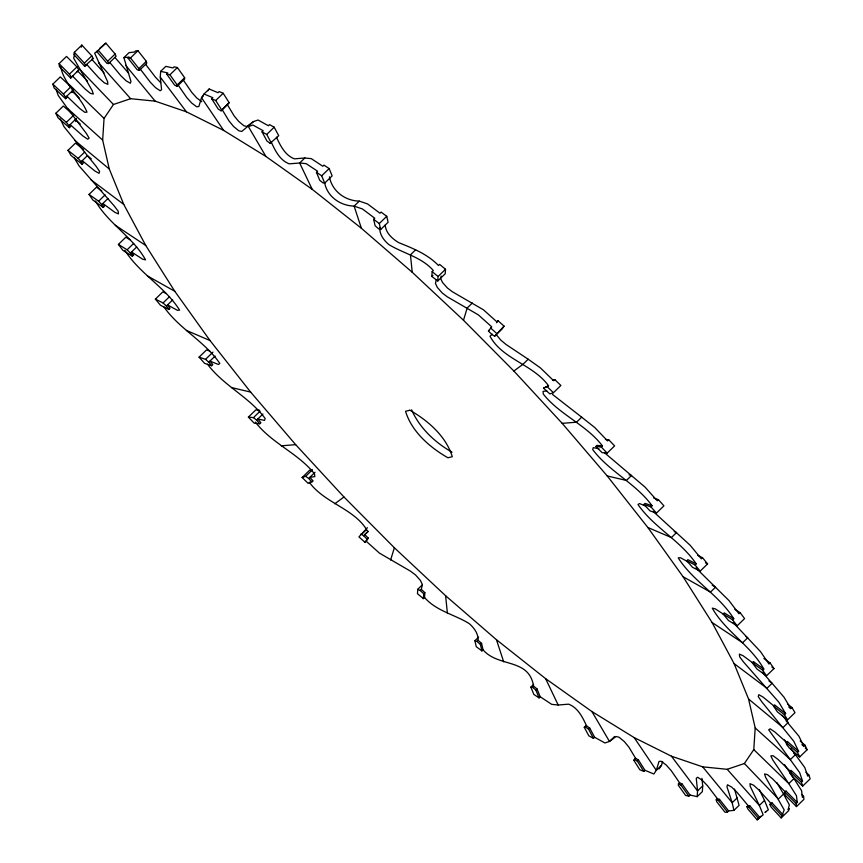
<?xml version="1.0" encoding="UTF-8"?>
<svg xmlns="http://www.w3.org/2000/svg" width="863" height="863" viewBox="0 0 863 863"><rect width="100%" height="100%" fill="white"/><g stroke="black" fill="none" stroke-linecap="round" stroke-linejoin="round"><path stroke-width="1.29" d="M52.848 84.143L54.153 88.004L65.61 98.738L65.707 97.239L63.42 94.045L52.848 84.143L60.302 76.904L70.874 86.807L73.161 90.011L73.064 91.5L71.92 92.611M102.654 140.086L104.056 118.404L113.463 104.488L130.637 98.695L155.157 101.154L186.419 111.812L223.646 130.399L265.933 156.473L312.233 189.364L361.403 228.296L412.234 272.277L463.485 320.249L513.873 371.025L562.18 423.345L607.196 475.934L647.833 527.487L683.075 576.732L712.051 622.471L734.068 663.571L748.566 699.008L755.19 727.93L753.787 749.613L744.381 763.518L727.207 769.311L702.687 766.851L671.425 756.193L634.197 737.606L591.91 711.544L545.61 678.642L496.441 639.72L445.599 595.729L394.359 547.757L343.959 496.991L295.664 444.661L250.637 392.082L210.011 340.529L174.768 291.273L145.782 245.534L123.776 204.445L109.277 168.997L102.654 140.086L67.497 108.414L58.177 95.394L56.117 89.321M140.464 69.342L150.291 82.201L155.502 87.648L160.184 90.766L161.586 89.72L160.281 77.098L160.658 71.359L165.815 66.354L172.988 67.94L174.132 66.829L177.39 67.541L184.66 77.713L184.574 79.116L177.12 86.354L174.563 85.07L166.678 74.056L167.821 72.945L160.658 71.359M177.12 86.354L177.206 84.952L169.935 74.779L166.678 74.056M385.265 224.93C385.534 232.837 392.255 238.641 398.501 242.546C412.848 248.339 427.509 254.089 438.458 265.491L439.601 264.38L445.524 269.256L445.232 273.733L437.778 280.971L431.834 276.462L432.147 271.618L433.302 270.507C421.435 256.915 403.323 253.539 388.663 244.445C383.733 240.108 379.526 234.596 379.774 227.713M422.428 584.747L417.768 589.267L417.476 593.744L423.399 598.62L424.542 597.509L424.855 592.654L421.327 589.353L422.385 584.542L420.454 580.497L415.524 574.952L410.486 571.166L379.461 553.129L366.149 541.198L368.253 538.081L364.79 534.585L367.843 531.77C355.632 508.814 324.52 503.485 309.299 482.244M437.778 280.971L438.07 276.494L445.524 269.256M423.399 598.62L423.711 593.776L424.855 592.654M690.012 795.06L682.137 784.046L679.569 782.773L678.426 783.884L678.34 785.287L685.61 795.459L688.868 796.171L690.012 795.06L697.185 796.646L702.342 791.641L702.719 785.902L701.932 778.329M697.185 796.646L697.552 790.918L696.258 778.286L697.66 777.25L702.342 780.357L707.552 785.805L717.38 798.663L719.526 799.397L728.609 810.929L733.938 810.368L739.095 805.352L734.51 789.062M802.698 786.096L801.393 782.234L802.536 781.112L791.08 770.389L789.936 771.5L789.839 772.989L792.126 776.193L802.698 786.096L810.152 778.858L808.847 774.996L805.988 772.309M436.247 279.86L435.459 283.474L437.39 287.508L442.32 293.053L447.358 296.85L478.382 314.887L491.694 326.818L488.436 331.036L491.91 334.531L494.65 336.225L502.104 328.986L504.046 326.117L497.994 320.691L496.851 321.802L483.539 309.871L452.514 291.834L447.476 288.048L442.546 282.503L440.615 278.458L441.144 276.052M74.38 52.309L73.787 54.477L84.596 66.171L93.226 58.533L91.802 55.868L81.834 45.07L74.38 52.309L84.347 63.107L85.771 65.771M74.617 54.552L73.646 58.123L92.201 90.658L93.312 94.056L90.367 93.366L85.081 88.986L72.503 75.987L70.701 78.058L59.439 66.71L59.072 63.657L66.527 56.419L76.926 66.893L78.803 69.86L77.012 71.931L77.659 70.982L87.551 81.187M81.241 47.238L81.834 45.07M782.903 814.65L772.105 802.957L769.774 804.467L771.198 807.132L781.166 817.93L784.187 809.893L765.643 777.358L764.521 773.949L767.477 774.65L772.752 779.03L785.341 792.018L784.197 793.14L786.074 796.107L796.473 806.581L803.928 799.343L803.561 796.29L801.684 794.402M390.637 560.011L394.359 547.757M463.485 320.249L467.207 307.994L472.363 302.989M658.987 768.987L661.479 765.308L662.633 761.5M70.701 78.058L78.803 69.86M204.013 94.013L212.848 97.702L211.705 98.814L218.188 109.04L221.09 110.842L229.159 102.697L223.183 93.258L219.159 91.575L218.015 92.697L209.17 88.997L204.013 94.013L201.521 97.692L198.824 106.57L196.624 106.753L191.586 102.956L186.656 97.411L178.263 85.243M207.929 90.842L209.17 88.997M221.09 110.842L229.159 102.697M496.592 322.762L497.994 320.691M367.422 527.681L358.954 536.883L365.006 542.309L366.149 541.198M494.65 336.225L504.046 326.117M365.006 542.309L368.253 538.081M644.985 770.303L643.841 771.425L639.817 769.742L633.841 760.303L635.6 758.286L638.501 760.076L644.985 770.303L653.83 774.003L656.312 770.325L661.479 765.308M784.197 793.14L785.988 791.069L797.261 802.417L796.107 803.529L796.473 806.581M785.341 792.018L785.988 791.069M71.349 77.098L69.472 74.132L76.926 66.893M84.347 63.107L91.802 55.868M99.828 48.188L105.836 43.15L115.124 54.002L116.074 56.3L108.619 63.538L106.926 63.377L96.861 51.618L98.004 50.496L94.66 53.193L107.605 81.672L107.886 84.337L104.261 82.794L98.867 77.94L86.915 64.66L84.596 66.171M96.861 51.618L105.836 43.15M63.42 94.045L70.874 86.807M65.707 97.239L73.161 90.011M65.61 98.738L66.753 97.627L66.85 96.127L79.763 108.522L84.811 112.319L87.012 112.147C80.41 95.998 63.765 84.067 60.723 66.71M108.619 63.538L107.67 61.241L115.124 54.002M67.497 108.414L86.429 133.571L89.126 138.156L87.724 139.202L83.042 136.084L70.13 124.596L70.583 126.581L69.439 127.692L58.069 117.864L55.847 113.28L63.301 106.041L71.888 113.474M123.905 57.648L129.062 52.632L134.391 52.071L135.534 50.96L137.951 50.701L146.343 61.349L146.775 63.215L139.321 70.453L137.163 69.72L128.08 58.199L129.223 57.087L123.905 57.648L130.928 81.359L130.356 83.236L126.16 80.874L120.788 75.664L109.763 62.427M128.08 58.199L130.496 57.94L137.951 50.701M69.439 127.692L68.975 125.707L66.343 122.363L73.797 115.124M68.975 125.707L76.429 118.468M139.321 70.453L138.889 68.587L146.343 61.349M60.302 118.986L64.089 126.818L96.214 166.44L99.601 171.457L99.029 173.334L94.833 170.971L82.233 160.669L83.226 163.107L82.082 164.229L71.09 155.523L68.015 150.345L75.469 143.107L83.592 149.536M68.015 150.345L78.166 158.371L84.682 152.039M169.935 74.779L177.39 67.541M82.082 164.229L81.079 161.791L87.39 155.664L91.273 158.835M177.206 84.952L184.66 77.713M74.261 157.832L78.986 165.804L114.186 205.89L118.199 211.219L118.468 213.884L114.855 212.341L102.87 203.485L104.391 206.311L103.236 207.422L92.891 200.065L89.04 194.412L96.494 187.174L101.802 190.95M203.247 96.02L201.521 97.692L223.646 130.399M89.04 194.412L98.598 201.208L105.113 194.876M103.236 207.422L101.726 204.596L108.037 198.479M211.705 98.814L215.718 100.496L223.183 93.258M95.448 201.025C108.285 223.593 133.269 237.422 145.545 259.86L142.6 259.17L131.543 251.974L133.538 255.124L132.395 256.235L122.934 250.399L118.404 244.412L125.858 237.174L130.216 239.86M265.933 156.473L248.371 126.559L252.902 125.027L263.204 130.745L262.05 131.856L266.969 141.047L270.162 143.301L278.727 135.696L274.186 127.206L269.504 124.617L268.361 125.728L258.069 120.022L253.528 121.554L241.737 131.478L238.792 130.788L233.506 126.408L228.975 120.906L222.244 109.72M118.404 244.412L127.131 249.795L133.646 243.463M132.395 256.235L130.399 253.086L136.699 246.958M262.05 131.856L266.732 134.445L274.186 127.206M270.162 143.301L271.306 142.19C275.189 150.637 279.946 160.399 289.245 163.841L299.655 163.01L306.138 163.657L317.627 171.241L316.484 172.352L319.72 180.281L323.107 182.956L324.693 183.118L332.147 175.879L329.159 168.565L323.938 165.113L322.784 166.235L311.295 158.652L304.812 157.994L294.412 158.835C285.114 155.383 280.346 145.631 276.462 137.185M124.855 250.302C139.342 273.431 165.308 287.239 179.612 310.13L177.411 310.302L167.541 304.941L169.957 308.328L168.814 309.45L160.486 305.286L155.383 299.105L162.837 291.867L166.128 293.517M304.812 157.994L299.655 163.01L312.233 189.364M155.383 299.105L163.064 302.945L169.59 296.613M168.814 309.45L166.386 306.052L172.697 299.936M324.693 183.118L321.705 175.804L329.159 168.565M361.403 228.296L354.121 206.128L362.384 208.943L374.79 218.22L373.647 219.331L375.135 225.793L378.63 228.824L380.659 229.515L388.113 222.276L386.743 216.311L381.101 212.093L379.957 213.204L367.552 203.927L359.288 201.111L354.121 206.128C340.421 205.707 327.487 196.85 324.682 183.053M164.046 307.088C179.364 328.9 204.952 341.521 219.806 363.442L218.404 364.477L209.968 361.09L212.762 364.639L211.618 365.75L204.628 363.366L199.073 357.153L206.527 349.914L209.752 351.014M199.073 357.153L205.523 359.353L212.978 352.115M211.618 365.75L208.814 362.201L215.124 356.085M380.659 229.515L379.289 223.549L386.743 216.311M415.599 249.839L410.443 254.855L412.234 272.277M207.519 364.208C223.42 385.642 249.493 397.12 265.157 418.49L264.585 420.367L257.789 419.03L260.885 422.654L259.731 423.765L254.251 423.215L248.382 417.109L255.836 409.882L259.634 410.259M248.382 417.109L253.452 417.627L259.968 411.295M253.452 417.627L256.635 420.152L262.945 414.024M431.834 276.462L432.978 275.351M255.405 422.104C271.543 443.291 298.231 453.204 314.531 473.916L314.812 476.592L309.817 477.347L313.14 480.95L308.156 483.356L302.126 477.519L309.58 470.281L311.942 469.483M302.126 477.519L305.664 476.322L312.19 469.99M305.664 476.322L308.674 478.458L314.984 472.331M488.436 331.036L489.591 329.925M492.288 334.121L490.001 336.236C502.212 359.202 533.323 364.531 548.534 385.772L543.55 388.177L549.882 393.916L553.42 392.719L560.874 385.481L554.844 379.644L553.701 380.756L540.432 367.918L528.188 359.224L523.032 364.24L513.873 371.025M361.748 534.175L366.408 529.645M360.896 534.014L363.636 535.707L368.231 531.252M543.55 388.177L548.534 385.772M595.815 446.473L601.295 447.023L602.439 445.912L596.959 445.362L595.815 446.473L602.094 452.611L607.164 453.118L614.618 445.891L608.749 439.785L607.595 440.896L594.693 427.476L581.694 417.185L576.538 422.201L562.18 423.345M417.768 589.267L420.184 590.475L421.327 589.353M424.542 597.509C436.408 611.09 454.51 614.467 469.181 623.571C474.111 627.897 478.318 633.41 478.07 640.303L481.565 643.323L483.043 649.796L481.899 650.907L476.257 646.689L474.887 640.724L478.62 637.11M474.887 640.724L476.915 641.414L478.07 640.303M481.899 650.907L480.411 644.445L481.565 643.323M643.927 504.488L645.082 503.377L652.072 505.761L650.918 506.872L643.927 504.488L650.022 510.885L656.473 513.086L663.927 505.847L658.372 499.634L653.712 498.048M658.372 499.634L657.228 500.745L645.006 487.066L604.823 453.01M483.043 649.796C498.275 667.703 529.03 657.789 533.582 686.161L536.969 688.847L540.216 696.765L539.062 697.887L533.841 694.435L530.853 687.121L533.647 684.402M530.853 687.121L532.439 687.282L533.582 686.161M539.062 697.887L535.826 689.958L536.969 688.847M686.732 560.788L687.876 559.677L696.204 563.841L695.06 564.952L686.732 560.788L692.482 567.293L700.163 571.133L707.617 563.895L702.514 557.714L697.757 555.341M702.514 557.714L701.36 558.825L690.13 545.233L653.064 511.36M635.6 758.286L628.857 747.099L624.337 741.597L619.051 737.218L616.106 736.527L609.472 741.446L604.931 742.978L594.639 737.272L593.496 738.383L588.814 735.794L584.273 727.304L586.139 725.503M584.273 727.304L586.538 725.815C582.654 717.369 577.886 707.617 568.588 704.165L558.188 705.006L551.705 704.348L540.216 696.765M593.496 738.383L588.577 729.192L589.72 728.081L586.538 725.815M723.151 614.003L724.305 612.892L733.755 618.717L732.611 619.828L723.151 614.003L728.415 620.443L737.142 625.826L744.596 618.588L740.066 612.601L734.812 609.354M740.066 612.601L738.922 613.712L728.944 600.529L695.891 567.94M614.629 736.441L609.472 741.446L591.91 711.544M633.841 760.303L635.707 758.491M634.445 759.397L637.358 761.198L638.501 760.076M752.309 662.816L753.453 661.694L763.809 669.052L762.655 670.173L752.309 662.816L756.948 669.03L766.506 675.826L773.96 668.588L770.109 662.935L763.906 658.512M770.109 662.935L768.965 664.046L760.497 651.597L733.129 622.525M678.426 783.884L680.983 785.168L682.137 784.046M787.531 719.893L777.38 711.856L773.464 706.01L774.607 704.898L785.61 713.604L784.456 714.715L787.531 719.893L794.985 712.655L791.91 707.477L787.919 704.316M702.719 785.902L697.552 790.918L671.425 756.193M788.771 707.013L790.767 708.588L791.91 707.477M728.609 810.929L727.466 812.04L725.049 812.299L716.657 801.651L716.225 799.785L717.38 798.663M716.225 799.785L718.383 800.508L719.526 799.397M799.699 756.959L789.203 747.876L786.571 744.532L786.107 742.547L787.261 741.425L798.62 751.263L797.477 752.374L799.699 756.959L807.153 749.72L804.931 745.136L800.195 741.047M737.347 797.714L732.18 802.719L733.938 810.368M801.889 744.618L803.787 746.258L804.931 745.136M746.927 806.7L748.081 805.578L749.764 805.751L759.828 817.509L757.164 819.85L747.876 808.998L746.927 806.7L748.62 806.862L758.685 818.62M748.62 806.862L749.764 805.751M759.375 789.688L764.51 800.433L759.343 805.449L763.172 814.812L759.828 817.509M784.478 764.596L793.949 778.609L788.793 783.615L796.452 795.708L797.261 802.417M769.774 804.467L772.105 802.957M776.829 782.612L783.528 794.014L778.372 799.03L744.381 763.518M757.164 819.85L760.886 816.236M766.139 811.382L764.996 812.504L768.34 809.807L764.51 800.433M808.847 774.996L807.703 776.107L804.823 767.606L790.778 748.297M781.166 817.93L788.62 810.691L789.214 808.523L788.059 809.645L789.354 804.877L783.528 794.014M803.561 796.29L802.417 797.412L801.608 790.702L793.949 778.609M253.528 121.554L246.894 126.473L243.949 125.782L238.663 121.403L234.143 115.901L227.401 104.714M334.812 503.776L343.959 496.991M92.05 58.932L93.226 58.533M552.924 380.292L554.844 379.644M546.775 390.853L543.032 391.414L543.312 394.089C559.612 414.812 586.29 424.715 602.439 445.912M281.306 445.815L295.664 444.661M605.459 439.45L608.749 439.785M598.922 448.749L593.259 447.638L592.687 449.526C608.998 471.478 635.88 483.377 652.072 505.761M359.288 201.111C344.995 200.799 332.093 191.09 329.418 176.839M629.008 474.833L631.565 475.437L626.409 480.454L607.196 475.934M231.435 387.563L250.637 392.082M645.459 505.955L639.44 503.528L638.037 504.575C653.776 527.369 680.529 540.637 696.204 563.841M674.219 531.543L676.581 532.547L671.414 537.563L647.833 527.487M186.419 330.453L210.011 340.529M705.427 562.795L707.617 563.895M688.113 561.878L680.432 557.714L678.232 557.886C692.827 581.079 719.159 595.114 733.755 618.717M712.191 585.179L715.621 587.11L710.454 592.115L683.075 576.732M147.379 275.89L174.768 291.273M452.039 452.169C435.081 442.633 419.386 427.768 411.64 409.849M131.435 253.819L133.538 255.124M724.089 614.596L715.233 608.846L712.288 608.145C725.125 631.209 750.864 645.513 763.809 669.052M316.484 172.352L321.705 175.804M528.188 359.224L506.085 344.51L500.799 340.13L496.268 334.628M745.546 636.322L747.725 637.768L742.568 642.784L712.051 622.471M115.275 225.232L145.782 245.534M771.846 667.077L773.96 668.588M585.384 726.926L588.577 729.192M753.971 663.787L742.989 655.664L739.375 654.122L739.645 656.797L743.658 662.126L778.847 702.202L785.61 713.604M373.647 219.331L379.289 223.549M201.78 101.737L196.742 97.94L191.813 92.406L183.431 80.227M581.694 417.185L552.482 394.402M768.922 680.896L772.105 683.291L784.014 697.196L790.767 708.588M90.895 179.709L123.776 204.445M734.068 663.571L766.948 688.307L772.105 683.291L762.256 672.212M773.464 706.01L784.456 714.715M532.439 687.282L535.826 689.958M774.64 706.549L763.011 697.034L758.804 694.683L758.232 696.56L761.63 701.576L793.744 741.198L798.62 751.263M432.147 271.618L438.07 276.494M786.139 720.875L798.911 736.182L803.787 746.258M74.833 140.442L109.277 168.997M748.566 699.008L783.011 727.563L788.167 722.558L782.18 715.276M805.244 748.07L807.153 749.72M786.107 742.547L797.477 752.374M55.847 113.28L66.343 122.363M205.523 359.353L208.814 362.201M476.915 641.414L480.411 644.445M786.722 742.536L774.801 731.932L770.12 728.814L768.717 729.85L799.667 772.622L802.536 781.112M80.248 124.002L75.286 119.579L75.739 121.575M490.54 327.929L496.592 333.355M793.55 752.827L795.503 754.586L790.346 759.602L755.19 727.93M789.936 771.5L801.393 782.234M163.064 302.945L166.386 306.052M420.184 590.475L423.711 593.776M790.983 771.878L778.081 759.483L773.032 755.686L770.832 755.869L772.763 759.915L788.793 783.615L753.787 749.613M72.017 91.122L79.396 98.199M547.39 386.883L553.42 392.719M128.63 73.258L114.919 57.422M69.051 84.391L104.056 118.404M784.845 792.18L796.107 803.529M59.072 63.657L69.472 74.132M127.131 249.795L130.399 253.086M363.636 535.707L367.109 539.202M601.295 447.023L607.164 453.118M160.658 82.643L155.448 77.195L145.62 64.337M79.472 68.986L113.463 104.488M770.95 804.068L781.759 815.762M98.598 201.208L101.726 204.596M308.674 478.458L311.996 482.061M770.918 803.356L758.965 790.077L753.572 785.211L749.958 783.669L750.227 786.344L759.343 805.449L727.207 769.311M92.082 59.644L104.035 72.924M650.918 506.872L656.473 513.086M98.49 62.568L130.637 98.695M98.382 50.388L107.67 61.241M78.166 158.371L81.079 161.791M256.635 420.152L259.731 423.765M748.081 805.578L737.056 792.353L731.684 787.132L727.487 784.78L726.916 786.657L732.18 802.719L702.687 766.851M695.06 564.952L700.163 571.133M125.653 65.286L155.157 101.154M718.383 800.508L727.466 812.04M130.496 57.94L138.889 68.587M732.611 619.828L737.142 625.826M784.456 739.915L786.829 743.054M160.281 77.098L186.419 111.812M680.983 785.168L688.868 796.171M679.569 782.773L671.187 770.594L666.258 765.06L661.22 761.263L659.008 761.436L656.312 770.325L634.197 737.606M762.655 670.173L766.506 675.826M637.358 761.198L643.841 771.425M215.718 100.496L221.705 109.935M753.453 661.694L754.467 663.582M589.72 728.081L594.639 737.272M266.732 134.445L271.273 142.934M545.61 678.642L558.188 705.006M496.441 639.72L503.712 661.889M445.599 595.729L447.401 613.162M409.914 410.238L405.534 411.284C411.716 431.683 429.85 447.444 447.929 457.768L452.298 456.721C446.117 436.333 427.983 420.572 409.914 410.238"/></g></svg>
